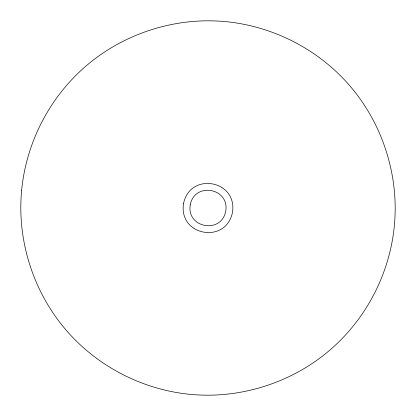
<?xml version="1.0" encoding="UTF-8"?>
<svg xmlns="http://www.w3.org/2000/svg" width="416" height="416" viewBox="0 0 416 416"><rect width="100%" height="100%" fill="white"/><g stroke="black" fill="none" stroke-linecap="round" stroke-linejoin="round"><path stroke-width="0.62" d="M21.601 190.726C16.744 242.507 34.58 295.719 69.659 334.116C100.802 368.238 144.726 390.109 190.726 394.399C242.507 399.256 295.719 381.42 334.116 346.341C368.238 315.198 390.109 271.274 394.399 225.274C399.256 173.493 381.42 120.281 346.341 81.884C315.198 47.762 271.274 25.891 225.274 21.601C173.493 16.744 120.281 34.58 81.884 69.659C47.762 100.802 25.891 144.726 21.601 190.726M183.56 203.434C178.235 235.674 225.763 244.556 232.44 212.571C237.765 180.331 190.237 171.444 183.56 203.434M190.289 204.688C186.092 227.895 221.239 234.468 225.711 211.312C229.908 188.105 194.761 181.537 190.289 204.688"/></g></svg>
